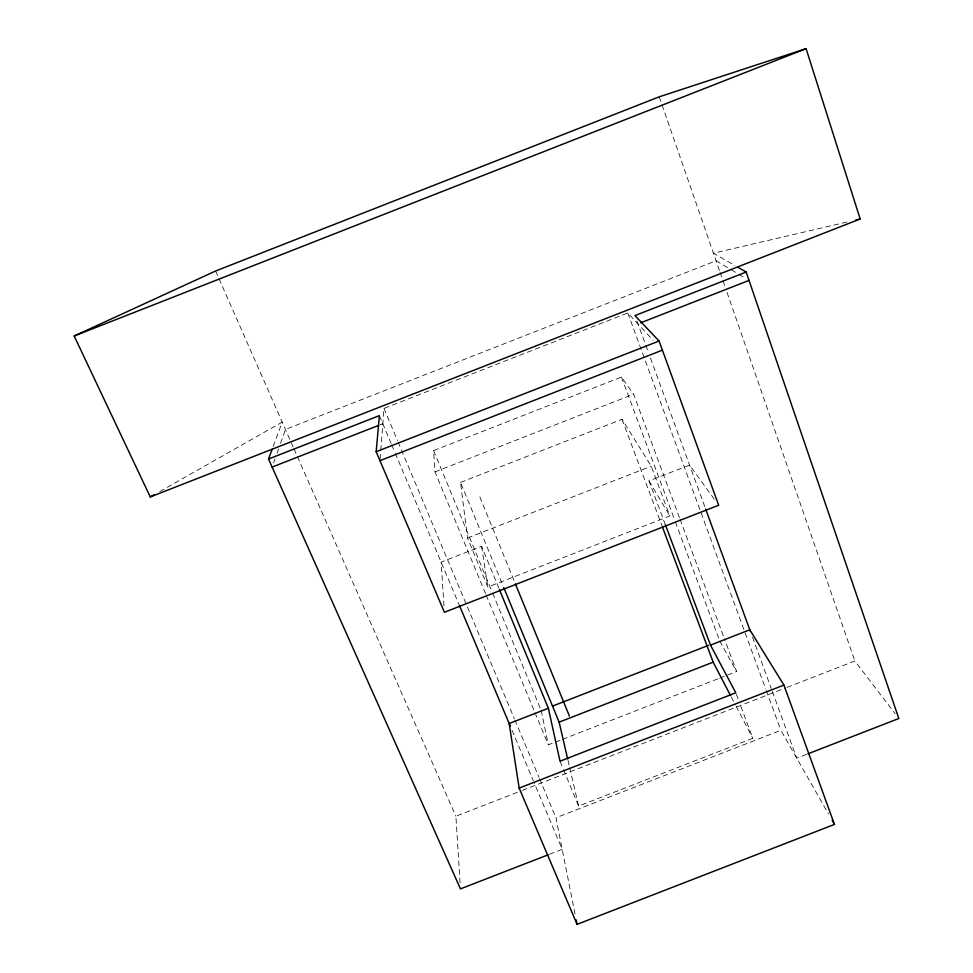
<?xml version="1.0" encoding="UTF-8"?>
<svg xmlns="http://www.w3.org/2000/svg" width="973" height="973" viewBox="0 0 973 973"><rect width="100%" height="100%" fill="white"/><g stroke="black" fill="none" stroke-linecap="round" stroke-linejoin="round"><path stroke-width="0.73" stroke-dasharray="4.87 3.65" d="M380.066 459.195L380.65 451.703M380.759 450.329L384.007 408.417L627.792 312.965L653.248 340.307M273.608 462.905L275.091 458.721M277.062 453.138L278.546 448.954M280.516 443.384L285.442 429.446L716.079 260.788L730.03 269.083M273.17 446.498L282.206 422.112L159.499 491.693M380.017 424.848L382.815 423.754M485.563 593.664L434.98 471.893L433.605 450.56L621.443 377.074L633.605 394.211L679.555 517.952M434.98 471.893L633.605 394.211M460.521 482.401L622.002 419.266L651.265 466.213L669.838 515.994L487.85 587.035L467.526 537.996L460.521 482.401L503.187 586.147M467.526 537.996L651.265 466.213M498.857 588.179L481.586 546.291L441.134 562.09L444.016 606.374M665.41 524.8L648.979 480.917L689.577 465.07L714.255 499.149M534.98 712.637L548.358 744.832L554.014 742.63M555.437 742.083L561.093 739.881M562.503 739.322L718.183 678.716M719.606 678.169L736.585 671.552L724.447 638.847M460.083 882.827L455.899 816.225L520.981 790.903M522.392 790.356L785.539 687.96M786.95 687.412L854.853 660.995L895.16 713.708M563.513 769.619L578.619 806.07L752.786 738.325L740.052 704.184M575.019 913.988L555.96 817.77L780.857 730.309L828.51 813.963M549.502 854.282L562.212 849.332L533.885 782.134M806.52 754.379L796.729 758.174L771.747 689.833M846.972 222.051L713.452 253.199L734.943 265.568M731.295 269.837L737.631 273.608M738.896 274.362L745.233 278.132M648.979 480.917L669.838 515.994M719.74 640.988L736.585 671.552M731.246 696.899L735.418 704.914M736.111 706.252L752.786 738.325M215.617 271.005L293.384 447.458M293.992 448.845L455.899 816.225M379.385 415.617L391.073 443.36M391.669 444.758L394.612 451.752M395.208 453.15L458.94 604.342M512.053 730.334L533.301 780.735M384.007 408.417L397.507 440.55M398.091 441.949L514.291 718.573M514.875 719.971L538.945 777.245M539.529 778.643L555.96 817.77M486.147 595.062L534.396 711.239M433.605 450.56L492.034 591.73M492.618 593.129L540.635 709.135M560.022 761.202L562.929 768.22M479.835 496.887L514.863 582.596M622.002 419.266L661.993 525.797M736.33 694.223L739.516 702.761M680.078 519.375L723.912 637.424M621.443 377.074L674.824 520.385M675.347 521.808L719.205 639.577M636.95 321.114L645.245 343.81M645.768 345.245L648.371 352.36M650.45 358.052L705.668 509.086M752.482 637.145L771.224 688.41M627.792 312.965L765.715 689.006M766.225 690.429L780.857 730.309M659.22 96.826L719.57 270.835M720.056 272.27L722.55 279.433M723.048 280.869L725.031 286.609M727.026 292.35L854.853 660.995M568.013 760.424L569.375 766.31M569.716 767.782L578.619 806.07M541.207 710.521L548.358 744.832M481.586 546.291L487.85 587.035"/><path stroke-width="1.46" d="M807.918 753.832L898.821 718.5L746.169 272.026L634.919 315.58L659.086 341.012L718.67 505.242L444.406 612.272L376.162 451.727L379.385 415.617L268.536 459.025L460.46 888.884L548.079 854.829M268.536 459.025L272.172 449.21M150.268 496.935L860.168 218.974L806.094 48.65L659.22 96.826L215.617 271.005L74.179 336.001L150.268 496.935L154.233 494.685M74.179 336.001L806.094 48.65M272.136 467.076L378.606 425.396M640.769 322.781L749.04 280.394M376.162 451.727L659.086 341.012M379.957 460.667L662.406 350.158M552.457 706.143L708.49 645.367M499.429 589.577L548.358 708.259L509.183 723.523L519.156 788.106L577.074 924.35L834.457 824.423L783.91 685.089L749.794 629.799L710.485 645.111L665.41 524.8M567.673 758.952L559.122 722.148L713.173 662.151L730.541 695.561M519.156 788.106L783.91 685.089M855.766 220.007L860.168 218.974M737.473 267.016L746.169 272.026M832.231 820.494L834.457 824.423M710.485 645.111L735.795 692.8L560.022 761.202L548.358 708.259M459.317 605.23L510.278 726.138M503.759 587.558L559.122 722.148M515.435 583.995L569.412 716.079M662.528 527.22L713.173 662.151M705.632 508.988L750.402 631.453M576.186 919.911L577.074 924.35"/></g></svg>
